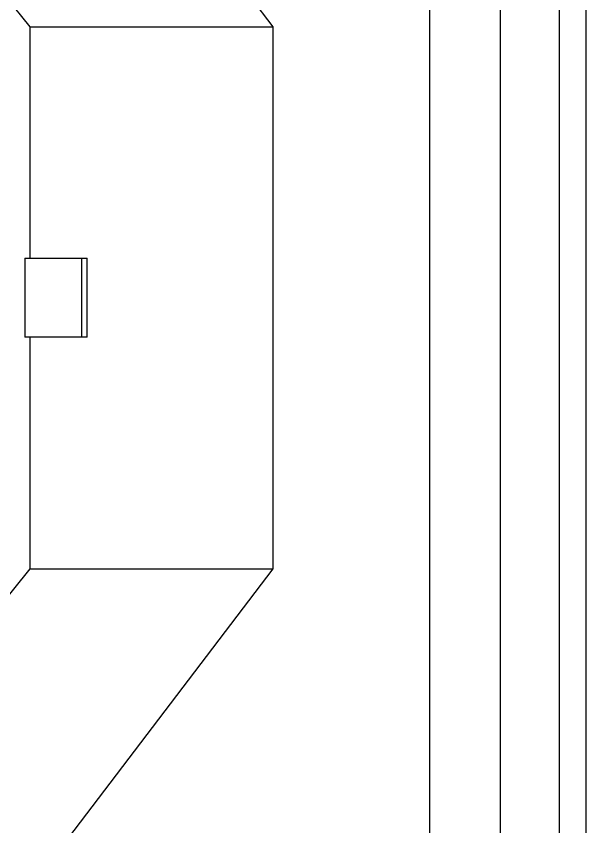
# Model space of a CAD drawing. Header units: millimetres. Extents: x -360063 to 84100, y -179792 to 59400.
# Drawn here: x 59027 to 59606, y 43323 to 44146 of the extents above; entities that cross this region are included whole.
import ezdxf

# ---------------------------------------------------------------- set-up
doc = ezdxf.new("R2010")
doc.units = ezdxf.units.MM
doc.header["$LTSCALE"] = 100
doc.layers.add('Visible', color=7, linetype='Continuous', lineweight=25)

msp = doc.modelspace()

# ---------------------------------------------------------------- linework, layer by layer
at = {"layer": 'Visible'}
for p, q in [((59605.5, 48965.17), (59605.5, 43100.17)), ((59447.24, 43100.17), (59447.24, 44600.17)), ((59518.53, 44600.17), (59518.53, 43100.17)), ((59578.73, 43100.17), (59578.73, 44600.17)), ((59041.76, 44135.17), (58799.32, 44435.17)), ((59059.87, 44435.17), (59287.85, 44135.17)), ((59041.76, 44135.17), (59287.85, 44135.17)), ((59041.76, 43900.17), (59041.76, 44135.17)), ((59287.85, 44135.17), (59287.85, 43585.17)), ((59036.22, 43900.17), (59093.92, 43900.17)), ((59036.22, 43900.17), (59036.22, 43820.17)), ((59093.92, 43900.17), (59099.46, 43900.17)), ((59093.92, 43820.17), (59093.92, 43900.17)), ((59099.46, 43820.17), (59099.46, 43900.17)), ((59093.92, 43820.17), (59036.22, 43820.17)), ((59041.76, 43585.17), (59041.76, 43820.17)), ((59099.46, 43820.17), (59093.92, 43820.17)), ((58799.32, 43285.17), (59041.76, 43585.17)), ((59041.76, 43585.17), (59287.85, 43585.17)), ((59287.85, 43585.17), (59059.87, 43285.17))]:
    msp.add_line(p, q, dxfattribs=at)

doc.saveas('drawing.dxf')
